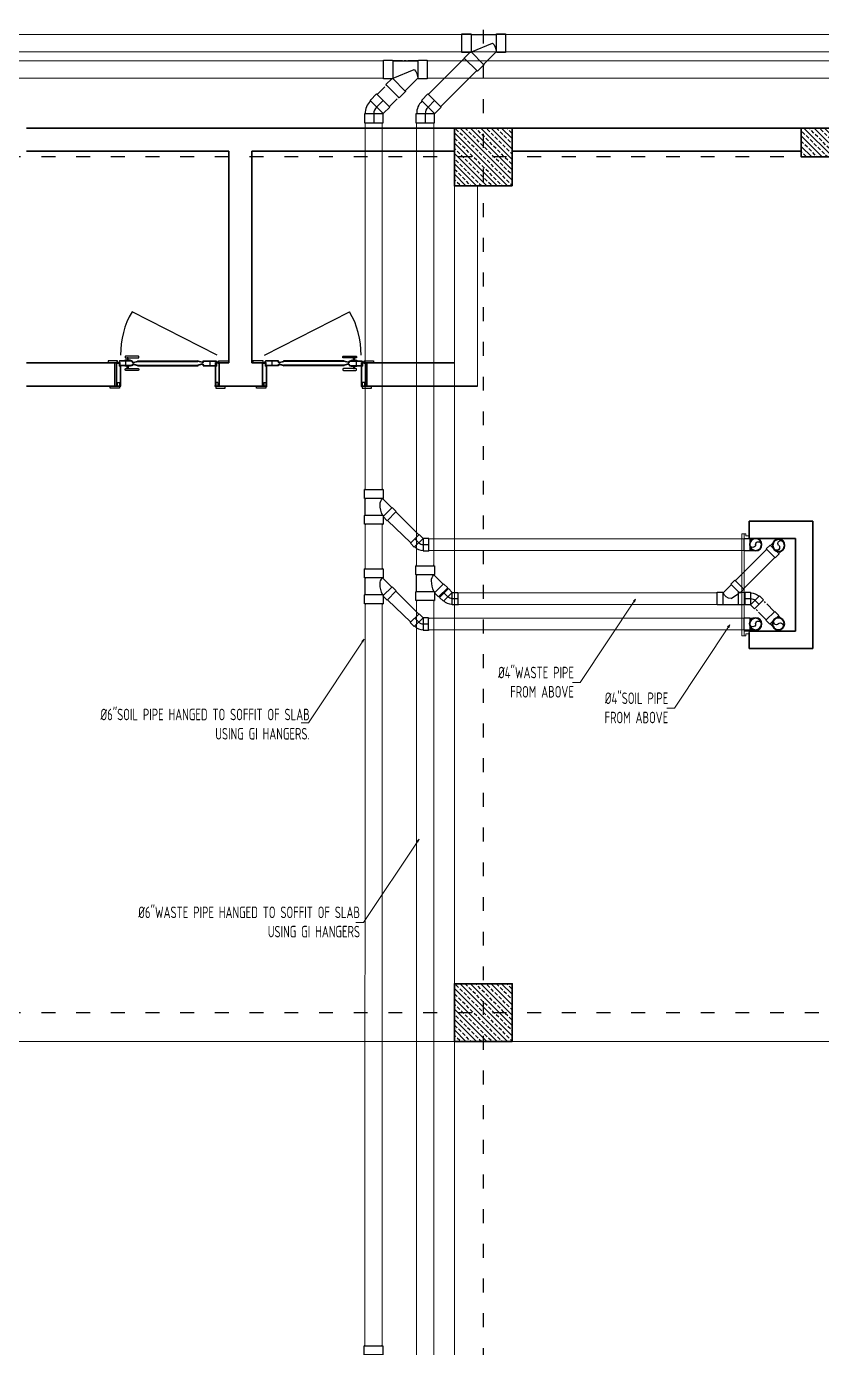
# Model space of a CAD drawing. Header units: millimetres. Extents: x 626118 to 667468, y 4481694 to 4492717.
# Drawn here: x 639615 to 640303, y 4489890 to 4491032 of the extents above; entities that cross this region are included whole.
import ezdxf

# ---------------------------------------------------------------- set-up
doc = ezdxf.new("R2010")
doc.units = ezdxf.units.MM
for name, pattern in [('ACAD_ISO03W100', [30, 12, -18]), ('CENTER2', [1.125, 0.75, -0.125, 0.125, -0.125]), ('DUZ', [500, 500]), ('HIDDEN', [0.375, 0.25, -0.125])]:
    doc.linetypes.add(name, pattern=pattern)
doc.layers.get('0').update_dxf_attribs({"color": 1, "linetype": 'DUZ'})
for name, color, linetype in [('a-door', 2, 'Continuous'), ('DR-TEXT', 3, 'Continuous'), ('DR-WASTE PIPE', 5, 'CENTER2'), ('GOLGE', 8, 'HIDDEN'), ('KOLTAR_F', 145, 'Continuous'), ('LOGO', 7, 'Continuous'), ('PVC', 3, 'Continuous')]:
    doc.layers.add(name, color=color, linetype=linetype)
for name, color, linetype, lineweight in [('DUVAR', 7, 'Continuous', 35), ('iç duvar', 7, 'Continuous', 50), ('KAPEN', 151, 'Continuous', 9), ('KOLON_F', 3, 'Continuous', 35)]:
    doc.layers.add(name, color=color, linetype=linetype, lineweight=lineweight)
doc.styles.add('din.shx', font='din.shx', dxfattribs={"width": 0.7})

# ---------------------------------------------------------------- blocks, each defined once
blk = doc.blocks.new('PVC4')
for p, q in [((-55, 57), (-60, 57)), ((0, 57), (5, 57)), ((-55, -57), (-60, -57)), ((0, -57), (5, -57))]:
    blk.add_line(p, q)
blk.add_lwpolyline([(0, -62), (0, 62), (-55, 62), (-55, -62)], close=True)
blk = doc.blocks.new('PVC6')
for p, q in [((-86.5, 82.5), (-93, 82.5)), ((0, 82.5), (6.5, 82.5)), ((-86.5, -82.5), (-93, -82.5)), ((0, -82.5), (6.5, -82.5))]:
    blk.add_line(p, q)
blk.add_lwpolyline([(0, -89), (0, 89), (-81.5, 89, 0.4142136), (-86.5, 84), (-86.5, -84, 0.4142136), (-81.5, -89)], format="xyb", close=True)
blk = doc.blocks.new('PY64')
for p, q in [((-82, 162), (-82, 2)), ((79, -1), (171, 91))]:
    blk.add_line(p, q)
at = {"color": 9}
for centre, radius, start, end in [((298, 60), 238, 154.7041, 180), ((142, 60), 82.9, 180, 223.6032)]:
    blk.add_arc(centre, radius, start, end, dxfattribs=at)
for name, p, rotation in [('PVC6', (0, 248), 90), ('PVC4', (170, 170), 44.9999999999999), ('PVC6', (0, -84), 270)]:
    blk.add_blockref(name, p, dxfattribs=dict(rotation=rotation))
blk = doc.blocks.new('P904A')
for p, q in [((-57, -57), (-57, -24)), ((57, -57), (57, -24))]:
    blk.add_line(p, q)
blk.add_circle((0, 0), 62)
at = {"color": 9}
blk.add_circle((0, 0), 57, dxfattribs=at)
for centre, start, end in [((0, -28), 90, 270), ((0, 28), 270, 90)]:
    blk.add_arc(centre, 28.5, start, end, dxfattribs=at)
at = {"rotation": 270}
blk.add_blockref('PVC4', (0, -112), dxfattribs=at)
blk = doc.blocks.new('P454')
at = {"color": 8}
blk.add_lwpolyline([(57, 57), (18, 18, 0.198912), (0, -25), (0, -80)], format="xyb", dxfattribs=at)
blk.add_arc((60, -25), 117, 135, 180)
for p, rotation in [((57, 57), 45), ((0, -80), 270)]:
    blk.add_blockref('PVC4', p, dxfattribs=dict(rotation=rotation))
blk = doc.blocks.new('PY4')
for p, q in [((-57, -27), (-57, 129)), ((0, 57), (51, 129)), ((57, -24), (139, 58))]:
    blk.add_line(p, q)
blk.add_arc((86, 57), 85.5, 180, 250.5288)
for p, rotation in [((0, 184), 90), ((137, 137), 45), ((0, -82), 270)]:
    blk.add_blockref('PVC4', p, dxfattribs=dict(rotation=rotation))
blk = doc.blocks.new('P456')
at = {"color": 8}
blk.add_lwpolyline([(88, 88), (27, 27, 0.198912), (0, -38), (0, -124)], format="xyb", dxfattribs=at)
blk.add_arc((91, -38), 173, 135, 180)
for p, rotation in [((88, 88), 45), ((0, -124), 270)]:
    blk.add_blockref('PVC6', p, dxfattribs=dict(rotation=rotation))
blk = doc.blocks.new('PY6')
for p, q in [((-83, 204), (-83, -38)), ((202, 86), (82, -34))]:
    blk.add_line(p, q)
at = {"color": 9}
blk.add_line((82, 199), (0, 0), dxfattribs=at)
blk.add_arc((82, 82), 117, 225, 270, dxfattribs=at)
for p, rotation in [((0, 290), 90), ((205, 205), 45), ((0, -125), 270)]:
    blk.add_blockref('PVC6', p, dxfattribs=dict(rotation=rotation))
blk = doc.blocks.new('A$C9070866a')
at = {"layer": 'iç duvar', "color": 1, "linetype": 'Continuous', "lineweight": 5}
for p, q in [((54.5, 72.2, 0), (6.4, 0)), ((54.5, 72.2, 0), (52.5, 70.3)), ((54.5, 72.2, 0), (53.4, 69.6)), ((6.4, 0), (0, 0))]:
    blk.add_line(p, q, dxfattribs=at)

msp = doc.modelspace()

# ---------------------------------------------------------------- hatches: boundary and pattern name
at = {"layer": 'KOLTAR_F'}
h = msp.add_hatch(dxfattribs=at)
h.set_pattern_fill('ANSI33', color=256, angle=90, style=0)
h.set_pattern_definition([(135, (5143517.9514, 3830310.847), (-4.4901280605, -4.4901280605), []), (135, (5143517.9514, 3830315.337), (-4.4901280605, -4.4901280605), [3.175, -1.5875])])
h.paths.add_polyline_path([(640035.48, 4490894.33), (640035.48, 4490944.33), (639985.48, 4490944.33), (639985.48, 4490894.33)])
h = msp.add_hatch(dxfattribs=at)
h.set_pattern_fill('ANSI33', color=256, angle=90, style=0)
h.set_pattern_definition([(135, (5142997.9514, 3830310.847), (-4.4901280605, -4.4901280605), []), (135, (5142997.9514, 3830315.337), (-4.4901280605, -4.4901280605), [3.175, -1.5875])])
h.paths.add_polyline_path([(640555.48, 4490944.33), (640285.48, 4490944.33), (640285.48, 4490919.33), (640555.48, 4490919.33)])
h = msp.add_hatch(dxfattribs=at)
h.set_pattern_fill('ANSI33', color=256, angle=90, style=0)
h.set_pattern_definition([(135, (5143517.9514, 3829570.847), (-4.4901280605, -4.4901280605), []), (135, (5143517.9514, 3829575.337), (-4.4901280605, -4.4901280605), [3.175, -1.5875])])
h.paths.add_polyline_path([(640035.48, 4490154.33), (640035.48, 4490204.33), (639985.48, 4490204.33), (639985.48, 4490154.33)])

# ---------------------------------------------------------------- linework, layer by layer
at = {"color": 232, "linetype": 'ACAD_ISO03W100'}
for p, q in [((640010.48, 4492079.33), (640010.48, 4488949.33)), ((641170.48, 4490919.33), (637230.48, 4490919.33)), ((641170.48, 4490179.33), (637230.48, 4490179.33))]:
    msp.add_line(p, q, dxfattribs=at)
at = {"color": 7}
for p, q in [((639692.04, 4490741.2), (639692.04, 4490721.2)), ((639782.04, 4490741.2), (639782.04, 4490721.2)), ((639819.69, 4490741.2), (639819.69, 4490721.2)), ((639909.69, 4490741.2), (639909.69, 4490721.2))]:
    msp.add_line(p, q, dxfattribs=at)
at = {"color": 30}
for p, q in [((639782.04, 4490721.2), (639782.04, 4490741.2)), ((639819.69, 4490721.2), (639819.69, 4490741.2))]:
    msp.add_line(p, q, dxfattribs=at)
at = {"layer": 'a-door'}
for p, q in [((639693.38, 4490741.2), (639693.38, 4490721.2)), ((639693.68, 4490741.2), (639695.88, 4490741.2)), ((639693.68, 4490740.89), (639695.58, 4490740.89)), ((639695.93, 4490743), (639695.48, 4490741.2)), ((639695.48, 4490741.2), (639696.18, 4490741.2)), ((639695.56, 4490741.5), (639696.48, 4490741.5)), ((639695.58, 4490740.89), (639695.58, 4490738.5)), ((639696.58, 4490738.5), (639695.58, 4490738.5)), ((639706.62, 4490742.7), (639695.85, 4490742.7)), ((639695.88, 4490741.2), (639695.88, 4490738.8)), ((639696.88, 4490738.8), (639695.88, 4490738.8)), ((639707.02, 4490743), (639695.93, 4490743)), ((639696.18, 4490738.8), (639696.18, 4490741.2)), ((639707.02, 4490738.8), (639696.18, 4490738.8)), ((639696.48, 4490739.1), (639696.48, 4490741.5)), ((639706.62, 4490739.1), (639696.48, 4490739.1)), ((639696.58, 4490738.5), (639696.58, 4490721.51)), ((639696.88, 4490738.8), (639696.88, 4490721.2)), ((639701.23, 4490742.7), (639701.23, 4490739.1)), ((639707.02, 4490742.7), (639707.02, 4490743)), ((639707.02, 4490739.1), (639707.02, 4490738.8)), ((639707.62, 4490742.1), (639707.84, 4490742.1)), ((639707.62, 4490741.5), (639707.62, 4490741.7)), ((639707.92, 4490741.5), (639707.62, 4490741.5)), ((639707.62, 4490740.3), (639707.62, 4490740.1)), ((639707.92, 4490740.3), (639707.62, 4490740.3)), ((639707.62, 4490739.7), (639707.84, 4490739.7)), ((639707.84, 4490741.9), (639707.84, 4490742.1)), ((639707.84, 4490741.9), (639707.99, 4490741.9)), ((639707.84, 4490739.9), (639707.84, 4490739.7)), ((639707.84, 4490739.9), (639707.99, 4490739.9)), ((639707.92, 4490741.5), (639711.82, 4490742.5)), ((639707.92, 4490740.3), (639711.82, 4490739.3)), ((639707.99, 4490741.9), (639711.42, 4490742.77)), ((639707.99, 4490739.9), (639711.42, 4490739.02)), ((639711.42, 4490743), (639711.82, 4490743)), ((639711.42, 4490743), (639711.42, 4490742.77)), ((639711.42, 4490743), (639711.42, 4490742.77)), ((639711.42, 4490738.8), (639711.42, 4490739.02)), ((639711.42, 4490738.8), (639711.42, 4490739.02)), ((639711.42, 4490738.8), (639711.82, 4490738.8)), ((639711.82, 4490743), (639764.01, 4490743)), ((639711.82, 4490742.6), (639763.61, 4490742.6)), ((639711.82, 4490742.6), (639711.82, 4490742.5)), ((639711.82, 4490739.2), (639711.82, 4490739.3)), ((639711.82, 4490739.2), (639763.61, 4490739.2)), ((639711.82, 4490738.8), (639764.01, 4490738.8)), ((639764.01, 4490743), (639763.61, 4490743)), ((639763.61, 4490742.6), (639763.61, 4490742.5)), ((639767.51, 4490741.5), (639763.61, 4490742.5)), ((639767.51, 4490740.3), (639763.61, 4490739.3)), ((639763.61, 4490739.2), (639763.61, 4490739.3)), ((639764.01, 4490738.8), (639763.61, 4490738.8)), ((639764.01, 4490743), (639764.01, 4490742.77)), ((639764.01, 4490743), (639764.01, 4490742.77)), ((639767.43, 4490741.9), (639764.01, 4490742.77)), ((639767.43, 4490739.9), (639764.01, 4490739.02)), ((639764.01, 4490738.8), (639764.01, 4490739.02)), ((639764.01, 4490738.8), (639764.01, 4490739.02)), ((639767.58, 4490741.9), (639767.43, 4490741.9)), ((639767.58, 4490739.9), (639767.43, 4490739.9)), ((639767.51, 4490741.5), (639767.81, 4490741.5)), ((639767.51, 4490740.3), (639767.81, 4490740.3)), ((639767.58, 4490741.9), (639767.58, 4490742.1)), ((639767.81, 4490742.1), (639767.58, 4490742.1)), ((639767.58, 4490739.9), (639767.58, 4490739.7)), ((639767.81, 4490739.7), (639767.58, 4490739.7)), ((639767.81, 4490741.5), (639767.81, 4490741.7)), ((639767.81, 4490740.3), (639767.81, 4490740.1)), ((639768.41, 4490743), (639779.5, 4490743)), ((639768.41, 4490742.7), (639768.41, 4490743)), ((639768.41, 4490739.1), (639768.41, 4490738.8)), ((639768.41, 4490738.8), (639779.24, 4490738.8)), ((639768.81, 4490742.7), (639779.57, 4490742.7)), ((639768.81, 4490739.1), (639778.94, 4490739.1)), ((639774.19, 4490742.7), (639774.19, 4490739.1)), ((639778.54, 4490738.8), (639779.54, 4490738.8)), ((639778.54, 4490738.8), (639778.54, 4490721.2)), ((639778.84, 4490738.5), (639779.84, 4490738.5)), ((639778.84, 4490738.5), (639778.84, 4490721.51)), ((639778.94, 4490739.1), (639778.94, 4490741.5)), ((639779.86, 4490741.5), (639778.94, 4490741.5)), ((639779.24, 4490738.8), (639779.24, 4490741.2)), ((639779.94, 4490741.2), (639779.24, 4490741.2)), ((639779.5, 4490743), (639779.94, 4490741.2)), ((639779.54, 4490741.2), (639779.54, 4490738.8)), ((639781.74, 4490741.2), (639779.54, 4490741.2)), ((639779.84, 4490740.89), (639779.84, 4490738.5)), ((639781.74, 4490740.89), (639779.84, 4490740.89)), ((639782.04, 4490741.2), (639782.04, 4490721.2)), ((639782.54, 4490741.2), (639782.04, 4490741.2)), ((639819.19, 4490741.2), (639819.69, 4490741.2)), ((639819.69, 4490741.2), (639819.69, 4490721.2)), ((639819.99, 4490741.2), (639822.19, 4490741.2)), ((639819.99, 4490740.89), (639821.89, 4490740.89)), ((639822.23, 4490743), (639821.79, 4490741.2)), ((639821.79, 4490741.2), (639822.49, 4490741.2)), ((639821.86, 4490741.5), (639822.79, 4490741.5)), ((639821.89, 4490740.89), (639821.89, 4490738.5)), ((639822.89, 4490738.5), (639821.89, 4490738.5)), ((639832.92, 4490742.7), (639822.15, 4490742.7)), ((639822.19, 4490741.2), (639822.19, 4490738.8)), ((639823.19, 4490738.8), (639822.19, 4490738.8)), ((639833.32, 4490743), (639822.23, 4490743)), ((639822.49, 4490738.8), (639822.49, 4490741.2)), ((639833.32, 4490738.8), (639822.49, 4490738.8)), ((639822.79, 4490739.1), (639822.79, 4490741.5)), ((639832.92, 4490739.1), (639822.79, 4490739.1)), ((639822.89, 4490738.5), (639822.89, 4490721.51)), ((639823.19, 4490738.8), (639823.19, 4490721.2)), ((639827.54, 4490742.7), (639827.54, 4490739.1)), ((639833.32, 4490742.7), (639833.32, 4490743)), ((639833.32, 4490739.1), (639833.32, 4490738.8)), ((639833.92, 4490742.1), (639834.14, 4490742.1)), ((639833.92, 4490741.5), (639833.92, 4490741.7)), ((639834.22, 4490741.5), (639833.92, 4490741.5)), ((639834.22, 4490740.3), (639833.92, 4490740.3)), ((639833.92, 4490740.3), (639833.92, 4490740.1)), ((639833.92, 4490739.7), (639834.14, 4490739.7)), ((639834.14, 4490741.9), (639834.14, 4490742.1)), ((639834.14, 4490741.9), (639834.29, 4490741.9)), ((639834.14, 4490739.9), (639834.14, 4490739.7)), ((639834.14, 4490739.9), (639834.29, 4490739.9)), ((639834.22, 4490741.5), (639838.12, 4490742.5)), ((639834.22, 4490740.3), (639838.12, 4490739.3)), ((639834.29, 4490741.9), (639837.72, 4490742.77)), ((639834.29, 4490739.9), (639837.72, 4490739.02)), ((639889.91, 4490743), (639837.72, 4490743)), ((639837.72, 4490743), (639837.72, 4490742.77)), ((639837.72, 4490743), (639837.72, 4490742.77)), ((639837.72, 4490743), (639838.12, 4490743)), ((639837.72, 4490738.8), (639837.72, 4490739.02)), ((639837.72, 4490738.8), (639837.72, 4490739.02)), ((639889.91, 4490738.8), (639837.72, 4490738.8)), ((639837.72, 4490738.8), (639838.12, 4490738.8)), ((639889.91, 4490742.6), (639838.12, 4490742.6)), ((639838.12, 4490742.6), (639838.12, 4490742.5)), ((639838.12, 4490739.2), (639838.12, 4490739.3)), ((639889.91, 4490739.2), (639838.12, 4490739.2)), ((639890.31, 4490743), (639889.91, 4490743)), ((639889.91, 4490742.6), (639889.91, 4490742.5)), ((639893.81, 4490741.5), (639889.91, 4490742.5)), ((639893.81, 4490740.3), (639889.91, 4490739.3)), ((639889.91, 4490739.2), (639889.91, 4490739.3)), ((639890.31, 4490738.8), (639889.91, 4490738.8)), ((639890.31, 4490743), (639890.31, 4490742.77)), ((639890.31, 4490743), (639890.31, 4490742.77)), ((639893.73, 4490741.9), (639890.31, 4490742.77)), ((639893.73, 4490739.9), (639890.31, 4490739.02)), ((639890.31, 4490738.8), (639890.31, 4490739.02)), ((639890.31, 4490738.8), (639890.31, 4490739.02)), ((639893.88, 4490741.9), (639893.73, 4490741.9)), ((639893.88, 4490739.9), (639893.73, 4490739.9)), ((639893.81, 4490741.5), (639894.11, 4490741.5)), ((639893.81, 4490740.3), (639894.11, 4490740.3)), ((639893.88, 4490741.9), (639893.88, 4490742.1)), ((639894.11, 4490742.1), (639893.88, 4490742.1)), ((639893.88, 4490739.9), (639893.88, 4490739.7)), ((639894.11, 4490739.7), (639893.88, 4490739.7)), ((639894.11, 4490741.5), (639894.11, 4490741.7)), ((639894.11, 4490740.3), (639894.11, 4490740.1)), ((639894.71, 4490743), (639905.8, 4490743)), ((639894.71, 4490742.7), (639894.71, 4490743)), ((639894.71, 4490739.1), (639894.71, 4490738.8)), ((639894.71, 4490738.8), (639905.54, 4490738.8)), ((639895.11, 4490742.7), (639905.87, 4490742.7)), ((639895.11, 4490739.1), (639905.24, 4490739.1)), ((639900.49, 4490742.7), (639900.49, 4490739.1)), ((639904.84, 4490738.8), (639905.84, 4490738.8)), ((639904.84, 4490738.8), (639904.84, 4490721.2)), ((639905.14, 4490738.5), (639906.14, 4490738.5)), ((639905.14, 4490738.5), (639905.14, 4490721.51)), ((639905.24, 4490739.1), (639905.24, 4490741.5)), ((639906.17, 4490741.5), (639905.24, 4490741.5)), ((639905.54, 4490738.8), (639905.54, 4490741.2)), ((639906.24, 4490741.2), (639905.54, 4490741.2)), ((639905.8, 4490743), (639906.24, 4490741.2)), ((639905.84, 4490741.2), (639905.84, 4490738.8)), ((639908.04, 4490741.2), (639905.84, 4490741.2)), ((639906.14, 4490740.89), (639906.14, 4490738.5)), ((639908.04, 4490740.89), (639906.14, 4490740.89)), ((639908.34, 4490741.2), (639908.34, 4490721.2)), ((639694.03, 4490724.4), (639695.83, 4490724.4)), ((639694.03, 4490724.4), (639695.83, 4490724.4)), ((639694.03, 4490724.4), (639694.03, 4490721.2)), ((639694.03, 4490724.4), (639694.03, 4490721.2)), ((639695.83, 4490724.4), (639695.83, 4490719.4)), ((639695.83, 4490724.4), (639695.83, 4490719.4)), ((639779.29, 4490724.4), (639779.29, 4490719.4)), ((639781.09, 4490724.4), (639779.29, 4490724.4)), ((639781.09, 4490724.4), (639781.09, 4490721.2)), ((639820.64, 4490724.4), (639820.64, 4490721.2)), ((639820.64, 4490724.4), (639822.44, 4490724.4)), ((639822.44, 4490724.4), (639822.44, 4490719.4)), ((639907.69, 4490724.4), (639905.89, 4490724.4)), ((639907.69, 4490724.4), (639905.89, 4490724.4)), ((639905.89, 4490724.4), (639905.89, 4490719.4)), ((639905.89, 4490724.4), (639905.89, 4490719.4)), ((639907.69, 4490724.4), (639907.69, 4490721.2)), ((639907.69, 4490724.4), (639907.69, 4490721.2)), ((639687.83, 4490719.4), (639687.83, 4490721.2)), ((639687.83, 4490719.4), (639687.83, 4490721.2)), ((639694.03, 4490721.2), (639687.83, 4490721.2)), ((639695.83, 4490719.4), (639687.83, 4490719.4)), ((639692.73, 4490721.2), (639694.03, 4490721.2)), ((639692.73, 4490721.2), (639694.03, 4490721.2)), ((639696.58, 4490721.51), (639695.83, 4490721.51)), ((639695.83, 4490721.2), (639697.13, 4490721.2)), ((639779.29, 4490721.2), (639777.99, 4490721.2)), ((639778.84, 4490721.51), (639779.29, 4490721.51)), ((639779.29, 4490719.4), (639787.29, 4490719.4)), ((639782.39, 4490721.2), (639781.09, 4490721.2)), ((639781.09, 4490721.2), (639787.29, 4490721.2)), ((639787.29, 4490719.4), (639787.29, 4490721.2)), ((639814.44, 4490719.4), (639814.44, 4490721.2)), ((639820.64, 4490721.2), (639814.44, 4490721.2)), ((639822.44, 4490719.4), (639814.44, 4490719.4)), ((639819.34, 4490721.2), (639820.64, 4490721.2)), ((639822.89, 4490721.51), (639822.44, 4490721.51)), ((639822.44, 4490721.2), (639823.74, 4490721.2)), ((639905.89, 4490721.2), (639904.59, 4490721.2)), ((639905.14, 4490721.51), (639905.89, 4490721.51)), ((639905.89, 4490719.4), (639913.89, 4490719.4)), ((639907.69, 4490721.2), (639913.89, 4490721.2)), ((639908.99, 4490721.2), (639907.69, 4490721.2)), ((639908.99, 4490721.2), (639907.69, 4490721.2)), ((639913.89, 4490719.4), (639913.89, 4490721.2)), ((639913.89, 4490719.4), (639913.89, 4490721.2))]:
    msp.add_line(p, q, dxfattribs=at)
for points in [[(639700.78, 4490746.3), (639700.78, 4490746.2, 0.4142136), (639701.48, 4490745.5), (639712.08, 4490745.5, 0.4142136), (639712.78, 4490746.2), (639712.78, 4490746.3, 0.4142136), (639712.08, 4490747), (639701.48, 4490747, 0.4142136)], [(639900.94, 4490746.3), (639900.94, 4490746.2, -0.4142136), (639900.24, 4490745.5), (639889.64, 4490745.5, -0.4142136), (639888.94, 4490746.2), (639888.94, 4490746.3, -0.4142136), (639889.64, 4490747), (639900.24, 4490747, -0.4142136)], [(639700.78, 4490735.5), (639700.78, 4490735.6, -0.4142136), (639701.48, 4490736.3), (639712.08, 4490736.3, -0.4142136), (639712.78, 4490735.6), (639712.78, 4490735.5, -0.4142136), (639712.08, 4490734.8), (639701.48, 4490734.8, -0.4142136)], [(639900.94, 4490735.5), (639900.94, 4490735.6, 0.4142136), (639900.24, 4490736.3), (639889.64, 4490736.3, 0.4142136), (639888.94, 4490735.6), (639888.94, 4490735.5, 0.4142136), (639889.64, 4490734.8), (639900.24, 4490734.8, 0.4142136)]]:
    msp.add_lwpolyline(points, format="xyb", close=True, dxfattribs=at)
for points in [[(639702.48, 4490745.5), (639702.48, 4490743.5), (639703.48, 4490743.5), (639703.48, 4490745.5)], [(639899.24, 4490745.5), (639899.24, 4490743.5), (639898.24, 4490743.5), (639898.24, 4490745.5)], [(639693.38, 4490740.45), (639693.68, 4490740.45), (639693.68, 4490741.95), (639693.38, 4490741.95)], [(639693.38, 4490740.45), (639693.68, 4490740.45), (639693.68, 4490741.95), (639693.38, 4490741.95)], [(639700.48, 4490743.5), (639700.48, 4490743), (639705.48, 4490743), (639705.48, 4490743.5)], [(639700.48, 4490738.3), (639700.48, 4490738.8), (639705.48, 4490738.8), (639705.48, 4490738.3)], [(639702.48, 4490736.3), (639702.48, 4490738.3), (639703.48, 4490738.3), (639703.48, 4490736.3)], [(639782.04, 4490740.45), (639781.74, 4490740.45), (639781.74, 4490741.95), (639782.04, 4490741.95)], [(639819.69, 4490740.45), (639819.99, 4490740.45), (639819.99, 4490741.95), (639819.69, 4490741.95)], [(639901.24, 4490743.5), (639901.24, 4490743), (639896.24, 4490743), (639896.24, 4490743.5)], [(639901.24, 4490738.3), (639901.24, 4490738.8), (639896.24, 4490738.8), (639896.24, 4490738.3)], [(639899.24, 4490736.3), (639899.24, 4490738.3), (639898.24, 4490738.3), (639898.24, 4490736.3)], [(639908.34, 4490740.45), (639908.04, 4490740.45), (639908.04, 4490741.95), (639908.34, 4490741.95)], [(639908.34, 4490740.45), (639908.04, 4490740.45), (639908.04, 4490741.95), (639908.34, 4490741.95)]]:
    msp.add_lwpolyline(points, close=True, dxfattribs=at)
for points in [[(639693.68, 4490741.2), (639694.18, 4490741.2), (639694.18, 4490743), (639686.18, 4490743), (639686.18, 4490741.2), (639693.38, 4490741.2)], [(639781.99, 4490741.2), (639781.49, 4490741.2), (639781.49, 4490743), (639790.48, 4490743), (639790.48, 4490741.2), (639782.29, 4490741.2)], [(639819.74, 4490741.2), (639820.24, 4490741.2), (639820.24, 4490743), (639811.24, 4490743), (639811.24, 4490741.2), (639819.44, 4490741.2)], [(639908.04, 4490741.2), (639907.54, 4490741.2), (639907.54, 4490743), (639915.54, 4490743), (639915.54, 4490741.2), (639908.34, 4490741.2)]]:
    msp.add_lwpolyline(points, dxfattribs=at)
for centre in [(639780.38, 4490741.7), (639821.34, 4490741.7)]:
    msp.add_circle(centre, 0.5, dxfattribs=at)
for centre, radius, start, end in [((639707.62, 4490742.7), 1, 180, 270), ((639707.62, 4490739.1), 1, 90, 180), ((639707.62, 4490742.7), 0.6, 180, 270), ((639707.62, 4490739.1), 0.6, 90, 180), ((639767.81, 4490742.7), 0.6, 270, 0), ((639767.81, 4490742.7), 1, 270, 0), ((639767.81, 4490739.1), 1, 0, 90), ((639767.81, 4490739.1), 0.6, 0, 90), ((639833.92, 4490742.7), 1, 180, 270), ((639833.92, 4490739.1), 1, 90, 180), ((639833.92, 4490742.7), 0.6, 180, 270), ((639833.92, 4490739.1), 0.6, 90, 180), ((639894.11, 4490742.7), 0.6, 270, 0), ((639894.11, 4490742.7), 1, 270, 0), ((639894.11, 4490739.1), 1, 0, 90), ((639894.11, 4490739.1), 0.6, 0, 90)]:
    msp.add_arc(centre, radius, start, end, dxfattribs=at)
at = {"layer": 'DR-WASTE PIPE', "linetype": 'Continuous', "lineweight": 18, "ltscale": 12}
for p, q in [((641075.48, 4491025.37, 0), (638486.91, 4491025.37, 0)), ((641075.48, 4491010.37, 0.01), (638487.5, 4491010.37, 0.01)), ((639962.97, 4490973.34, -0.01), (639994.3, 4491004.67, -0.01)), ((639973.59, 4490962.72, -0.02), (640004.92, 4490994.05, -0.02)), ((639952.79, 4490565.9), (639952.79, 4490948.75)), ((639967.78, 4490565.9), (639967.78, 4490948.75)), ((640228.72, 4490553.27, 0), (640255.15, 4490579.69, 0)), ((640262.22, 4490572.66, 0), (640235.77, 4490546.21, 0)), ((640212.31, 4490542.41, 0), (639988.44, 4490542.41, 0)), ((639952.79, 4489825.66), (639952.79, 4490535.72)), ((639967.78, 4489825.66), (639967.78, 4490535.72)), ((640212.53, 4490532.43, 0), (639988.44, 4490532.43, 0))]:
    msp.add_line(p, q, dxfattribs=at)
at = {"layer": 'DR-WASTE PIPE', "color": 6, "linetype": 'Continuous', "lineweight": 18, "ltscale": 12}
for p, q in [((639924.34, 4491002.37), (638532.25, 4491002.37)), ((641075.48, 4491002.37), (639962.08, 4491002.37)), ((639924.34, 4490987.36), (638531.66, 4490987.36)), ((641075.48, 4490987.36), (639962.08, 4490987.36)), ((639908.37, 4490631.83, -0.01), (639908.45, 4490948.75, -0.01)), ((639923.07, 4490948.75, 0), (639923.07, 4490631.83, 0)), ((639908.35, 4490563.2, -0.01), (639908.36, 4490601.66, -0.01)), ((639923.07, 4490601.66, 0), (639923.07, 4490563.2, 0)), ((640235.72, 4490589.08, 0), (639963.71, 4490589.08, 0)), ((640235.72, 4490579.11, 0), (639963.71, 4490579.09, 0)), ((639908.18, 4489891.21, -0.01), (639908.35, 4490533.03, -0.01)), ((639923.07, 4490533.03, 0), (639923.07, 4489891.21, 0)), ((640235.69, 4490520.45, 0), (639963.69, 4490520.45, 0)), ((640235.69, 4490510.48, 0), (639963.69, 4490510.46, 0))]:
    msp.add_line(p, q, dxfattribs=at)
at = {"layer": 'DR-WASTE PIPE', "color": 6, "ltscale": 12}
for p, q in [((639954.21, 4491002.37), (639932.2, 4491002.37)), ((640010.48, 4490999.61, -0.02), (640010.48, 4490999.61, -0.02)), ((639932.6, 4490987.36), (639932.2, 4490987.36)), ((639954.21, 4490987.36), (639953.82, 4490987.36)), ((639918.92, 4490973.76, 0), (639926.77, 4490981.61, 0)), ((639929.55, 4490963.14, -0.01), (639937.4, 4490970.98, -0.01)), ((639967.81, 4490956.93, -0.02), (639968.02, 4490957.15, -0.02)), ((639923.33, 4490623.97, -0.01), (639923.33, 4490623.95, -0.01)), ((639923.33, 4490609.57, -0.01), (639923.33, 4490609.52, -0.01)), ((639923.07, 4490555.66, 0), (639923.07, 4490555.04, 0)), ((639923.07, 4490541.48, 0), (639923.07, 4490540.89, 0))]:
    msp.add_line(p, q, dxfattribs=at)
at = {"layer": 'DR-WASTE PIPE', "ltscale": 12}
for p, q in [((639952.79, 4490956.63), (639952.79, 4490957.08)), ((639967.78, 4490956.63), (639967.78, 4490957.39)), ((639967.78, 4490558.03), (639967.78, 4490558.09)), ((640254.91, 4490519.33, 0), (640245.53, 4490528.78, 0)), ((640261.98, 4490526.36, 0), (640252.41, 4490536, 0))]:
    msp.add_line(p, q, dxfattribs=at)
at = {"layer": 'DUVAR'}
for p, q in [((639615.48, 4490944.33), (639985.48, 4490944.33)), ((640035.48, 4490944.33), (640285.48, 4490944.33)), ((639615.48, 4490924.33), (639790.48, 4490924.33)), ((639790.48, 4490741.2), (639790.48, 4490924.33)), ((639810.48, 4490924.33), (639985.48, 4490924.33)), ((639810.48, 4490741.2), (639810.48, 4490924.33)), ((640035.48, 4490924.33), (640285.48, 4490924.33)), ((639615.48, 4490741.2), (639696.48, 4490741.2)), ((639692.04, 4490741.2), (639692.04, 4490721.2)), ((639778.94, 4490741.2), (639790.48, 4490741.2)), ((639782.04, 4490741.2), (639782.04, 4490721.2)), ((639782.04, 4490741.2), (639782.04, 4490721.2)), ((639810.48, 4490741.2), (639822.79, 4490741.2)), ((639819.69, 4490741.2), (639819.69, 4490721.2)), ((639819.69, 4490741.2), (639819.69, 4490721.2)), ((639905.24, 4490741.2), (639985.48, 4490741.2)), ((639909.69, 4490741.2), (639909.69, 4490721.2)), ((639615.48, 4490721.2), (639696.88, 4490721.2)), ((639778.54, 4490721.2), (639823.19, 4490721.2)), ((639904.84, 4490721.2), (640005.48, 4490721.2)), ((640295.48, 4490604.33), (640240.48, 4490604.33)), ((640240.48, 4490589.33), (640240.48, 4490604.33)), ((640295.48, 4490494.33), (640295.48, 4490604.33)), ((640280.48, 4490589.33), (640240.48, 4490589.33)), ((640280.48, 4490589.33), (640280.48, 4490509.33)), ((640280.48, 4490509.33), (640240.48, 4490509.33)), ((640240.48, 4490508.08), (640240.48, 4490494.33)), ((640295.48, 4490494.33), (640240.48, 4490494.33))]:
    msp.add_line(p, q, dxfattribs=at)
at = {"layer": 'GOLGE', "ltscale": 0.5}
for p, q in [((639778.54, 4490721.2), (639779.29, 4490721.2)), ((639823.19, 4490721.2), (639822.44, 4490721.2))]:
    msp.add_line(p, q, dxfattribs=at)
at = {"layer": 'iç duvar', "color": 252, "linetype": 'Continuous', "lineweight": 5, "true_color": 0x939598}
for p, q in [((639985.48, 4490894.33), (639985.48, 4490204.33)), ((639985.48, 4490154.33), (639985.48, 4489464.33)), ((640035.48, 4490154.33), (640505.48, 4490154.33))]:
    msp.add_line(p, q, dxfattribs=at)
at = {"layer": 'iç duvar', "color": 7, "linetype": 'Continuous', "lineweight": 5}
for p, q in [((639985.48, 4490894.33), (639985.48, 4490741.2)), ((640005.48, 4490894.33), (640005.48, 4490721.2))]:
    msp.add_line(p, q, dxfattribs=at)
at = {"layer": 'iç duvar', "color": 1, "linetype": 'Continuous', "lineweight": 5}
for p, q in [((639954.53, 4490592.89, 0), (639935.27, 4490612.12, -0.01)), ((639947.46, 4490585.82, 0), (639927.94, 4490604.79, -0.01)), ((639954.51, 4490524.25, 0), (639935.24, 4490543.48, -0.01)), ((639947.44, 4490517.19, 0), (639927.92, 4490536.16, -0.01))]:
    msp.add_line(p, q, dxfattribs=at)
at = {"layer": 'iç duvar', "color": 7, "linetype": 'Continuous', "lineweight": 5}
msp.add_lwpolyline([(639000.48, 4489094.33), (638415.48, 4489094.33), (638415.48, 4490154.33), (639985.48, 4490154.33), (639985.48, 4489094.33), (639400.48, 4489094.33)], dxfattribs=at)
at = {"layer": 'KAPEN'}
for points in [[(640235.98, 4490549.33), (640235.98, 4490593.33), (640233.98, 4490593.33), (640233.98, 4490549.33)], [(640235.98, 4490549.33), (640235.98, 4490505.33), (640233.98, 4490505.33), (640233.98, 4490549.33)]]:
    msp.add_lwpolyline(points, dxfattribs=at)
for points in [[(640235.98, 4490589.33), (640235.98, 4490593.33), (640237.48, 4490593.33), (640237.48, 4490591.83), (640240.48, 4490591.83), (640240.48, 4490589.33), (640235.98, 4490589.33)], [(640235.98, 4490589.33), (640235.98, 4490593.33), (640237.48, 4490593.33), (640237.48, 4490591.83), (640240.48, 4490591.83), (640240.48, 4490589.33), (640235.98, 4490589.33)], [(640235.98, 4490509.33), (640235.98, 4490505.33), (640237.48, 4490505.33), (640237.48, 4490506.83), (640240.48, 4490506.83), (640240.48, 4490509.33), (640235.98, 4490509.33)]]:
    msp.add_lwpolyline(points, close=True, dxfattribs=at)
at = {"layer": 'KOLON_F'}
for points in [[(640035.48, 4490894.33), (640035.48, 4490944.33), (639985.48, 4490944.33), (639985.48, 4490894.33)], [(640285.48, 4490944.33), (640555.48, 4490944.33), (640555.48, 4490919.33), (640285.48, 4490919.33)], [(640035.48, 4490154.33), (640035.48, 4490204.33), (639985.48, 4490204.33), (639985.48, 4490154.33)]]:
    msp.add_lwpolyline(points, close=True, dxfattribs=at)
at = {"layer": 'LOGO'}
for p, q in [((639780.5, 4490748), (639706.79, 4490785.5)), ((639821.23, 4490748), (639894.93, 4490785.5))]:
    msp.add_line(p, q, dxfattribs=at)
for centre, start, end in [((639769.31, 4490749), 149.72839, 180.79634), ((639832.41, 4490749), 359.20366, 30.27161)]:
    msp.add_arc(centre, 72.39, start, end, dxfattribs=at)

# ---------------------------------------------------------------- block references
at = {"layer": 'iç duvar', "color": 1, "linetype": 'Continuous', "lineweight": 5}
for p in [(640087.73, 4490464.86), (640169.29, 4490442.63), (639852.89, 4490430.07), (639900.43, 4490257.18)]:
    msp.add_blockref('A$C9070866a', p, dxfattribs=at)
at = {"layer": 'PVC'}
for name, p, xscale, yscale, zscale, rotation in [('PY6', (640018.46, 4491017.81), -0.09095195045979591, 0.09095195045979591, 0.09095195045979591, 90), ('PY6', (639950.71, 4490994.86), -0.09095195045979591, 0.09095195045979591, 0.09095195045979591, 90), ('PY64', (639915.86, 4490624.2, -0.01), -0.090881797833463, 0.090881797833463, 0.090881797833463, 180), ('P454', (639956.26, 4490584.09, 0), 0.08762939043845829, 0.08762939043845829, 0.08762939043845829, 90.00000000000001), ('P904A', (640245.95, 4490584.1, 0), -0.08748200112126518, 0.08748200112126518, 0.08748200112126518, 270), ('P904A', (640265.9, 4490583.43, 0), -0.08748200112126518, 0.08748200112126518, 0.08748200112126518, 315.1343432630909), ('PY64', (639915.84, 4490555.57, -0.01), -0.090881797833463, 0.090881797833463, 0.090881797833463, 180), ('PY64', (639960.29, 4490558.26), -0.090881797833463, 0.090881797833463, 0.090881797833463, 180), ('PY4', (640219.92, 4490537.42, 0), -0.08755647272676778, 0.08755647272676778, 0.08755647272676778, 270), ('P454', (639981.43, 4490537.35), -0.08762939043845833, 0.08762939043845833, 0.08762939043845833, 225.0000000038769), ('P454', (640243.92, 4490537.42, 0), -0.08762939043845827, 0.08762939043845827, 0.08762939043845827, 45.00000001071838), ('P454', (639956.24, 4490515.46, 0), 0.08762939043845829, 0.08762939043845829, 0.08762939043845829, 90.00000000000001), ('P904A', (640245.93, 4490515.46, 0), -0.08748200112126518, 0.08748200112126518, 0.08748200112126518, 270), ('P904A', (640265.66, 4490515.58, 0), -0.08748200112126518, 0.08748200112126518, 0.08748200112126518, 224.7932117919453), ('PY64', (639915.59, 4489883.58, 0), -0.090881797833463, 0.090881797833463, 0.090881797833463, 180)]:
    msp.add_blockref(name, p, dxfattribs=dict(at, xscale=xscale, yscale=yscale, zscale=zscale, rotation=rotation))
at = {"layer": 'PVC', "xscale": 0.09106240798288243, "yscale": 0.09106240798288243, "zscale": 0.09106240798288243}
for p in [(639915.83, 4490960.05, 0), (639960.29, 4490960.05, -0.01)]:
    msp.add_blockref('P456', p, dxfattribs=at)

# ---------------------------------------------------------------- texts
at = {"layer": 'DR-TEXT', "char_height": 10, "attachment_point": 9, "style": 'din.shx'}
for s, insert, width in [('%%C4"WASTE PIPE\\PFROM ABOVE ', (640088.84, 4490451.79, 0), 110.1758), ('%%C4"SOIL PIPE\\PFROM ABOVE ', (640170.39, 4490429.56, 0), 110.1758), ('%%C6"SOIL PIPE HANGED TO SOFFIT OF SLAB USING GI HANGERS.\\P ', (639860.45, 4490398.82, 0), 189.0034), ('%%C6"WASTE PIPE HANGED TO SOFFIT OF SLAB USING GI HANGERS ', (639903.91, 4490244.41, 0), 192.8363)]:
    msp.add_mtext(s, dxfattribs=dict(at, insert=insert, width=width))

doc.saveas('drawing.dxf')
